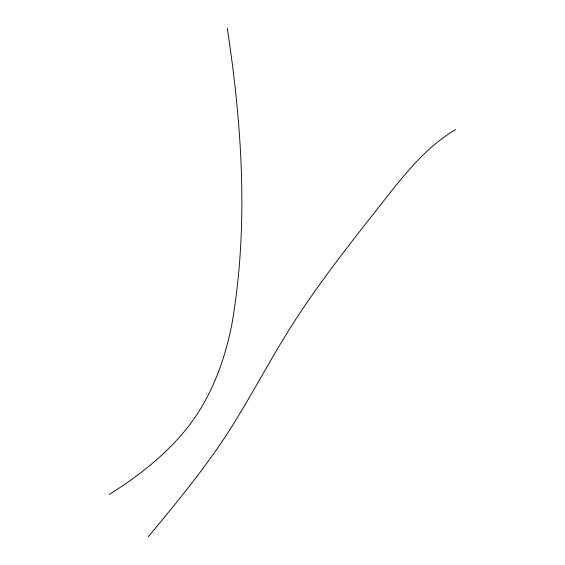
<?xml version="1.0" encoding="UTF-8"?>
<svg xmlns="http://www.w3.org/2000/svg" width="565" height="565" viewBox="0 0 565 565"><rect width="100%" height="100%" fill="white"/><g stroke="black" fill="none" stroke-linecap="round" stroke-linejoin="round"><path stroke-width="0.85" d="M148.376 536.75C176.901 502.087 205.766 467.495 229.92 429.57C252.887 393.388 272.443 355.159 295.827 319.239C322.078 278.842 352.08 241.078 381.82 203.238C403.368 175.99 425.198 147.486 455.602 129.562M109.398 494.361C135.543 477.969 160.389 459.006 180.751 435.679C208.323 404.667 223.867 364.877 231.82 324.578C248.826 226.671 242.145 126.009 227.285 28.25"/></g></svg>
